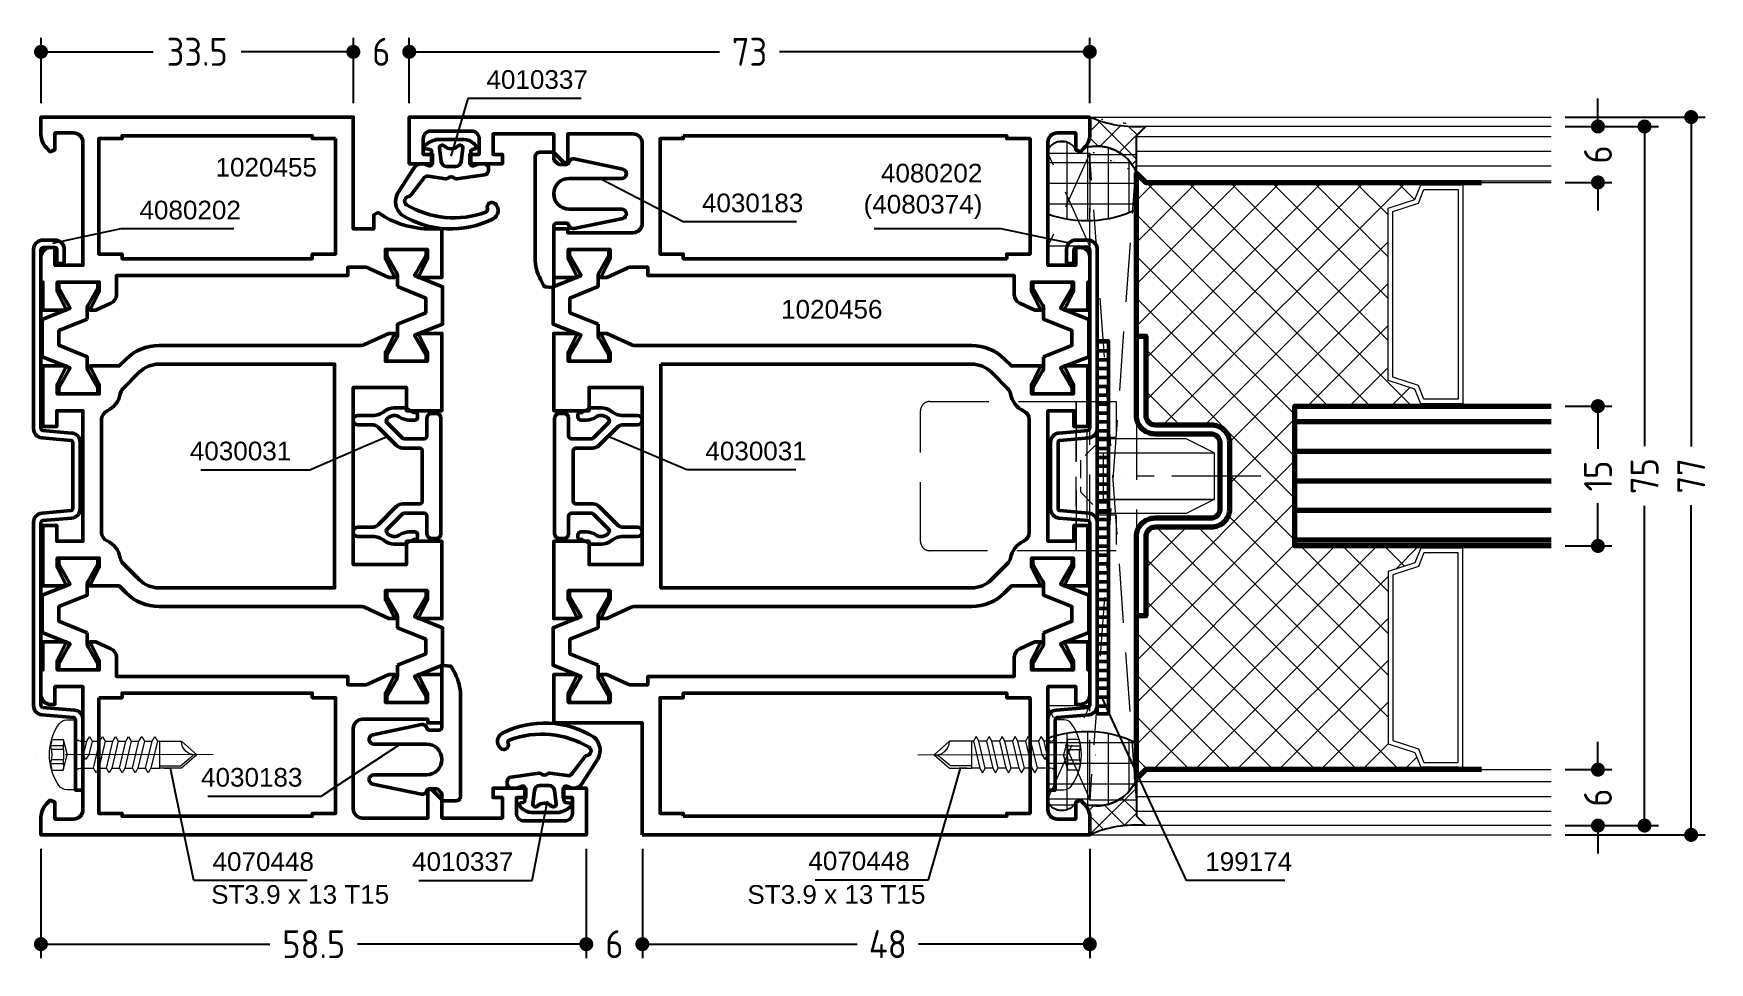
# Model space of a CAD drawing. Header units: millimetres. Extents: x 14 to 194, y 90 to 189.
import ezdxf

# ---------------------------------------------------------------- set-up
doc = ezdxf.new("R2010")
doc.units = ezdxf.units.MM
doc.linetypes.add('CENTER', pattern=[50.8, 31.75, -6.35, 6.35, -6.35])
doc.linetypes.add('HIDDEN', pattern=[9.525, 6.35, -3.175])
for name, color, linetype, lineweight in [('AM_5', 3, 'Continuous', 25), ('AM_C', 50, 'Continuous', 50), ('AM_S', 80, 'Continuous', 50), ('Cent3', 70, 'CENTER', 18), ('CHide4', 10, 'HIDDEN', 13), ('Cont2', 2, 'Continuous', 25), ('Cont3', 70, 'Continuous', 18), ('Cont4', 10, 'Continuous', 13)]:
    doc.layers.add(name, color=color, linetype=linetype, lineweight=lineweight)
doc.styles.add('HBS_DIMTEXTSTYLE', font='isocp.shx')
doc.styles.add('SWISSL', font='swissl.ttf')
doc.dimstyles.new('Konstruktionsschnitt 1-1$0', dxfattribs={"dimtxt": 3, "dimasz": 1.5, "dimexe": 1.5, "dimexo": 1.5, "dimgap": 1.5, "dimtad": 0, "dimdsep": 46, "dimtxsty": 'HBS_DIMTEXTSTYLE', "dimblk": 'PUNKT', "dimcen": 0, "dimclrd": 3, "dimclre": 3, "dimclrt": 2, "dimadec": 1, "dimazin": 2, "dimtfac": 0.7, "dimtofl": 0, "dimtmove": 0, "dimatfit": 3, "dimfxl": 0, "dimtolj": 1, "dimtzin": 0, "dimarcsym": 0})
pattern_1 = [(225, (232.32603, 587.95486), (0.1767767, -0.1767767), []), (315, (232.32603, 587.95486), (0.1767767, 0.1767767), [])]
pattern_2 = [(135, (-81.6493, -340.1244), (-1.3470384, -1.3470384), []), (225, (-81.6493, -340.1244), (1.3470384, -1.3470384), [])]
pattern_3 = [(180, (-81.6493, -340.1244), (-2e-16, -2.2225), []), (270, (-81.6493, -340.1244), (2.2225, -2e-16), [])]

# ---------------------------------------------------------------- blocks, each defined once
blk = doc.blocks.new('WS4070448')
at = {"layer": 'Cent3', "ltscale": 0.5}
blk.add_line((8.05, -14.4), (8.07, 4.66), dxfattribs=at)
at = {"layer": 'CHide4', "ltscale": 0.3}
for p, q in [((7.1, 1.69), (7.1, 3.08)), ((7.51, 1.69), (7.51, 2.97)), ((8.63, 1.69), (8.63, 2.97)), ((9.04, 1.69), (9.04, 3.08))]:
    blk.add_line(p, q, dxfattribs=at)
for points in [[(6.42, 2.92), (6.42, 1.69)], [(9.72, 2.92), (9.72, 1.69)], [(6.42, 1.69), (8.07, 1.25)], [(9.72, 1.69), (8.07, 1.25)]]:
    blk.add_lwpolyline(points, dxfattribs=at)
for centre, radius, start, end in [((6.48, 4.2), 1.28, 267.2848, 298.8872), ((8.07, 5.85), 2.94, 250.6988, 289.3012), ((9.66, 4.2), 1.28, 241.1128, 272.7152), ((6.76, 2.85), 1.21, 253.6643, 286.3357), ((8.07, 11.78), 10.13, 264.4948, 275.5052), ((9.38, 2.85), 1.21, 253.6643, 286.3357)]:
    blk.add_arc(centre, radius, start, end, dxfattribs=at)
at = {"layer": 'Cont4'}
for p, q in [((6.62, -8.64), (6.62, -11)), ((6.62, -8.64), (9.52, -8.64)), ((9.52, -11), (9.52, -8.64)), ((6.62, -11), (8.07, -12.64)), ((8.07, -12.64), (9.52, -11))]:
    blk.add_line(p, q, dxfattribs=at)
blk.add_lwpolyline([(11.39, 2.11, 0.314856), (4.74, 2.11, 0.244912), (4.32, 1.29), (4.32, 0.36), (11.82, 0.36), (11.82, 1.29, 0.244912), (11.39, 2.11, 0.138291)], format="xyb", dxfattribs=at)
for points in [[(6.12, -1.14), (6.62, -1.43), (8.07, -1.08), (8.57, -0.71), (8.07, -0.51), (6.62, -0.85)], [(6.12, -2.54), (6.62, -2.83), (9.52, -2.14), (10.02, -1.85), (9.52, -1.56), (6.62, -2.25)], [(6.12, -3.94), (6.62, -4.23), (9.52, -3.54), (10.02, -3.25), (9.52, -2.96), (6.62, -3.65)], [(6.12, -5.34), (6.62, -5.63), (9.52, -4.94), (10.02, -4.65), (9.52, -4.36), (6.62, -5.05)], [(6.12, -6.74), (6.62, -7.03), (9.52, -6.34), (10.02, -6.05), (9.52, -5.76), (6.62, -6.45)], [(6.12, -8.14), (6.62, -8.43), (9.52, -7.74), (10.02, -7.45), (9.52, -7.16), (6.62, -7.85)]]:
    blk.add_lwpolyline(points, close=True, dxfattribs=at)
for points in [[(6.62, -0.14), (6.62, -0.85)], [(6.62, -1.43), (6.62, -1.85)], [(6.62, -1.43), (6.62, -2.25)], [(6.62, -1.43), (6.62, -2.25)], [(9.52, -0.14), (9.52, -1.56)], [(6.62, -2.83), (6.62, -3.65)], [(9.52, -2.14), (9.52, -2.96)], [(9.52, -3.54), (9.52, -4.36)], [(6.62, -4.23), (6.62, -5.05)], [(9.52, -4.94), (9.52, -5.76)], [(6.62, -5.63), (6.62, -6.45)], [(6.62, -7.03), (6.62, -7.85)], [(9.52, -6.34), (9.52, -7.16)], [(6.62, -8.43), (6.62, -8.64)], [(9.27, -8.64), (9.27, -10.89), (8.1, -12.28)], [(9.52, -7.74), (9.52, -8.64)], [(6.62, -9.83), (6.62, -10.65)], [(9.52, -9.14), (9.52, -9.96)]]:
    blk.add_lwpolyline(points, dxfattribs=at)
for centre, radius, start, end in [((6.12, -0.14), 0.5, 0, 90), ((10.02, -0.14), 0.5, 90, 180), ((6.61, -12.47), 1.47, 353.4244, 89.6688)]:
    blk.add_arc(centre, radius, start, end, dxfattribs=at)
blk = doc.blocks.new('PUNKT')
at = {"color": 0, "linetype": 'Continuous'}
blk.add_line((-0.5, 0), (-1, 0), dxfattribs=at)
at = {"color": 0, "linetype": 'Continuous', "const_width": 0.5}
blk.add_lwpolyline([(-0.25, 0, 1), (0.25, 0, 1)], format="xyb", close=True, dxfattribs=at)
blk = doc.blocks.new('*D5')
at = {"layer": 'AM_5', "color": 3, "lineweight": -2, "transparency": 16777216}
for p, q in [((79.48, 101.86), (79.48, 90.14)), ((127.48, 101.86), (127.48, 90.14)), ((80.98, 91.64), (102.51, 91.64)), ((125.98, 91.64), (109.11, 91.64))]:
    blk.add_line(p, q, dxfattribs=at)
at = {"layer": 'AM_5', "color": 3, "lineweight": -2, "transparency": 16777216, "xscale": 1.5, "yscale": 1.5, "zscale": 1.5, "rotation": 180}
blk.add_blockref('PUNKT', (79.48, 91.64), dxfattribs=at)
at = {"layer": 'AM_5', "color": 3, "lineweight": -2, "transparency": 16777216, "xscale": 1.5, "yscale": 1.5, "zscale": 1.5}
blk.add_blockref('PUNKT', (127.48, 91.64), dxfattribs=at)
at = {"layer": 'AM_5', "color": 2, "transparency": 16777216, "insert": (105.81, 91.64), "char_height": 3, "attachment_point": 5, "style": 'HBS_DIMTEXTSTYLE'}
blk.add_mtext('\\A1;48', dxfattribs=at)
blk = doc.blocks.new('*D6')
at = {"layer": 'AM_5', "color": 3, "lineweight": -2, "transparency": 16777216}
for p, q in [((73.47, 101.87), (73.47, 90.14)), ((79.48, 101.86), (79.48, 90.14)), ((71.97, 91.64), (70.47, 91.64)), ((80.98, 91.64), (82.48, 91.64))]:
    blk.add_line(p, q, dxfattribs=at)
at = {"layer": 'AM_5', "color": 3, "lineweight": -2, "transparency": 16777216, "xscale": 1.5, "yscale": 1.5, "zscale": 1.5}
blk.add_blockref('PUNKT', (73.47, 91.64), dxfattribs=at)
at = {"layer": 'AM_5', "color": 3, "lineweight": -2, "transparency": 16777216, "xscale": 1.5, "yscale": 1.5, "zscale": 1.5, "rotation": 180}
blk.add_blockref('PUNKT', (79.48, 91.64), dxfattribs=at)
at = {"layer": 'AM_5', "color": 2, "transparency": 16777216, "insert": (76.48, 91.64), "char_height": 3, "attachment_point": 5, "style": 'HBS_DIMTEXTSTYLE'}
blk.add_mtext('\\A1;6', dxfattribs=at)
blk = doc.blocks.new('*D7')
at = {"layer": 'AM_5', "color": 3, "lineweight": -2, "transparency": 16777216}
for p, q in [((14.97, 101.87), (14.97, 90.14)), ((73.47, 101.87), (73.47, 90.14)), ((16.47, 91.64), (39.51, 91.64)), ((71.97, 91.64), (48.94, 91.64))]:
    blk.add_line(p, q, dxfattribs=at)
at = {"layer": 'AM_5', "color": 3, "lineweight": -2, "transparency": 16777216, "xscale": 1.5, "yscale": 1.5, "zscale": 1.5, "rotation": 180}
blk.add_blockref('PUNKT', (14.97, 91.64), dxfattribs=at)
at = {"layer": 'AM_5', "color": 3, "lineweight": -2, "transparency": 16777216, "xscale": 1.5, "yscale": 1.5, "zscale": 1.5}
blk.add_blockref('PUNKT', (73.47, 91.64), dxfattribs=at)
at = {"layer": 'AM_5', "color": 2, "transparency": 16777216, "insert": (44.23, 91.64), "char_height": 3, "attachment_point": 5, "style": 'HBS_DIMTEXTSTYLE'}
blk.add_mtext('\\A1;58.5', dxfattribs=at)
blk = doc.blocks.new('*S28')
at = {"layer": 'AM_5', "color": 3, "linetype": 'Continuous'}
blk.add_line((18.67, 167.34), (16.22, 166.82), dxfattribs=at)
at = {"layer": 'AM_5', "color": 3}
for p, q in [((23.54, 168.37), (18.67, 167.34)), ((35.67, 168.37), (23.54, 168.37))]:
    blk.add_line(p, q, dxfattribs=at)
at = {"layer": 'AM_5', "color": 2, "insert": (25.54, 169.37), "char_height": 2, "attachment_point": 7, "style": 'SWISSL'}
blk.add_mtext('4080202', dxfattribs=at)
blk = doc.blocks.new('*S29')
at = {"layer": 'AM_5', "color": 3}
for p, q in [((67.65, 98.47), (69.31, 107.01)), ((69.31, 107.01), (69.31, 107.01)), ((55.5, 98.47), (67.65, 98.47))]:
    blk.add_line(p, q, dxfattribs=at)
at = {"layer": 'AM_5', "color": 2, "insert": (65.65, 99.47), "char_height": 2, "attachment_point": 9, "style": 'SWISSL'}
blk.add_mtext('4010337', dxfattribs=at)
blk = doc.blocks.new('*S30')
at = {"layer": 'AM_5', "color": 3, "linetype": 'Continuous'}
blk.add_line((77.09, 172.64), (74.87, 173.79), dxfattribs=at)
at = {"layer": 'AM_5', "color": 3}
for p, q in [((83.87, 169.13), (77.09, 172.64)), ((96, 169.13), (83.87, 169.13))]:
    blk.add_line(p, q, dxfattribs=at)
at = {"layer": 'AM_5', "color": 2, "insert": (85.87, 170.13), "char_height": 2, "attachment_point": 7, "style": 'SWISSL'}
blk.add_mtext('4030183', dxfattribs=at)
blk = doc.blocks.new('*S31')
at = {"layer": 'AM_5', "color": 3, "linetype": 'Continuous'}
blk.add_line((78.12, 145.13), (75.83, 146.11), dxfattribs=at)
at = {"layer": 'AM_5', "color": 3}
for p, q in [((84.24, 142.52), (78.12, 145.13)), ((95.94, 142.52), (84.24, 142.52))]:
    blk.add_line(p, q, dxfattribs=at)
at = {"layer": 'AM_5', "color": 2, "insert": (86.24, 143.52), "char_height": 2, "attachment_point": 7, "style": 'SWISSL'}
blk.add_mtext('4030031', dxfattribs=at)
blk = doc.blocks.new('*S32')
at = {"layer": 'AM_5', "color": 3}
for p, q in [((60.76, 182.37), (59.65, 178.57)), ((72.91, 182.37), (60.76, 182.37))]:
    blk.add_line(p, q, dxfattribs=at)
at = {"layer": 'AM_5', "color": 3, "linetype": 'Continuous'}
blk.add_line((59.65, 178.57), (58.95, 176.17), dxfattribs=at)
at = {"layer": 'AM_5', "color": 2, "insert": (62.76, 183.37), "char_height": 2, "attachment_point": 7, "style": 'SWISSL'}
blk.add_mtext('4010337', dxfattribs=at)
blk = doc.blocks.new('*S33')
at = {"layer": 'AM_5', "color": 3, "linetype": 'Continuous'}
blk.add_line((112.91, 108.11), (113.59, 110.51), dxfattribs=at)
at = {"layer": 'AM_5', "color": 3}
for p, q in [((110.16, 98.54), (112.91, 108.11)), ((98.02, 98.54), (110.16, 98.54))]:
    blk.add_line(p, q, dxfattribs=at)
at = {"layer": 'AM_5', "color": 2, "insert": (108.16, 99.54), "char_height": 2, "attachment_point": 9, "style": 'SWISSL'}
blk.add_mtext('4070448', dxfattribs=at)
blk = doc.blocks.new('ZAHL links')
at = {"layer": 'AM_5', "color": 2, "style": 'SWISSL'}
blk.add_attdef('XXX', (1.85, -2.5), '', height=1.5, dxfattribs=at)
blk = doc.blocks.new('*S34')
at = {"layer": 'AM_5', "color": 3}
for p, q in [((45.02, 107.51), (53.5, 113.11)), ((53.5, 113.11), (53.5, 113.11)), ((32.89, 107.51), (45.02, 107.51))]:
    blk.add_line(p, q, dxfattribs=at)
at = {"layer": 'AM_5', "color": 2, "insert": (43.02, 108.51), "char_height": 2, "attachment_point": 9, "style": 'SWISSL'}
blk.add_mtext('4030183', dxfattribs=at)
blk = doc.blocks.new('*S35')
at = {"layer": 'AM_5', "color": 3, "linetype": 'Continuous'}
blk.add_line((49.83, 145.12), (52.12, 146.11), dxfattribs=at)
at = {"layer": 'AM_5', "color": 3}
for p, q in [((43.82, 142.52), (49.83, 145.12)), ((32.12, 142.52), (43.82, 142.52))]:
    blk.add_line(p, q, dxfattribs=at)
at = {"layer": 'AM_5', "color": 2, "insert": (41.82, 143.52), "char_height": 2, "attachment_point": 9, "style": 'SWISSL'}
blk.add_mtext('4030031', dxfattribs=at)
blk = doc.blocks.new('ESG 6_V')
at = {"layer": 'Cont3'}
h = blk.add_hatch(dxfattribs=at)
h.set_pattern_fill('LINE', color=256, scale=0.5, angle=90, style=0)
h.set_pattern_definition([(90, (-305.9269, -507.866), (-1.5875, 4e-16), [])])
h.paths.add_polyline_path([(3, 44.5), (3, 1), (2, 0), (-2, 0), (-3, 1), (-3, 44.5)])
blk.add_lwpolyline([(3, 44.5), (3, 1), (2, 0), (-2, 0), (-3, 1), (-3, 44.5)], dxfattribs=at)
blk = doc.blocks.new('AL_ABH_24')
at = {"layer": 'Cont4'}
h = blk.add_hatch(dxfattribs=at)
h.set_pattern_fill('ANSI37', color=256, scale=2, angle=-180, style=0)
h.set_pattern_definition(pattern_1)
h.paths.add_polyline_path([(-12, -4.5), (-11.75, -4.5), (-11.75, -0.5), (-12, -0.5)])
h = blk.add_hatch(dxfattribs=at)
h.set_pattern_fill('ANSI37', color=256, scale=2, angle=-180, style=0)
h.set_pattern_definition(pattern_1)
h.paths.add_polyline_path([(12, -0.5), (11.75, -0.5), (11.75, -4.5), (12, -4.5)])
at = {"layer": 'Cont3'}
for points in [[(11.75, -4.5), (11.75, 0), (-11.75, 0), (-11.75, -4.5), (-10.18, -5.13), (-9.25, -8), (9.25, -8), (10.18, -5.13)], [(11.25, -4.16), (11.25, -0.5), (-11.25, -0.5), (-11.25, -4.16), (-9.78, -4.75), (-8.89, -7.5), (8.89, -7.5), (9.78, -4.75)]]:
    blk.add_lwpolyline(points, close=True, dxfattribs=at)
at = {"layer": 'Cont4'}
for points in [[(-11.75, -0.5), (-11.75, -4.5), (-12, -4.5), (-12, -0.5)], [(11.75, -0.5), (11.75, -4.5), (12, -4.5), (12, -0.5)]]:
    blk.add_lwpolyline(points, close=True, dxfattribs=at)
blk = doc.blocks.new('PL30_Glas_76_SYM_NGFK')
at = {"layer": 'Cont3', "lineweight": 70}
h = blk.add_hatch(dxfattribs=at)
h.set_pattern_fill('LINE', color=256, angle=90, style=0)
h.set_pattern_definition([(90, (-271.427, -507.866), (-3.175, 2e-16), [])])
h.paths.add_polyline_path([(-7.5, 44.5), (-7.5, 17), (7.5, 17), (7.5, 44.5)])
at = {"layer": 'Cont4'}
h = blk.add_hatch(dxfattribs=at)
h.set_pattern_fill('ANSI37', color=256, scale=0.5, style=0)
h.set_pattern_definition([(45, (-338.955, -274.622), (2.245064, -2.245064), []), (315, (-338.955, -274.622), (-2.245064, -2.245064), [])])
h.paths.add_polyline_path([(-31.5, 30.5), (-31.25, 30.5), (-29.68, 29.87), (-28.75, 27), (-10.25, 27), (-9.32, 29.87), (-7.75, 30.5), (-7.5, 30.5), (-7.5, 17), (7.5, 17), (7.5, 30.5), (7.75, 30.5), (9.32, 29.87), (10.25, 27), (28.75, 27), (29.68, 29.87), (31.25, 30.5), (31.5, 30.5), (31.5, 1), (32.5, 0), (15, 0), (15, 1), (6.5, 1, -0.414214), (5.5, 2), (5.5, 8, 0.414214), (3.5, 10), (-3.5, 10, 0.414214), (-5.5, 8), (-5.5, 2, -0.414214), (-6.5, 1), (-15, 1), (-15, 0), (-32.5, 0), (-31.5, 1)])
at = {"layer": 'Cont3', "lineweight": 70}
for points in [[(-7.5, 44.5), (-7.5, 17), (7.5, 17), (7.5, 44.5)], [(-31.5, 37), (-31.5, 1), (-32.5, 0), (-15, 0)], [(15, 0), (32.5, 0), (31.5, 1), (31.5, 37)]]:
    blk.add_lwpolyline(points, dxfattribs=at)
blk.add_lwpolyline([(15, 0), (15, 1), (6.5, 1, -0.414214), (5.5, 2), (5.5, 8, 0.414214), (3.5, 10), (-3.5, 10, 0.414214), (-5.5, 8), (-5.5, 2, -0.414214), (-6.5, 1), (-15, 1), (-15, 0), (-6.5, 0, 0.414214), (-4.5, 2), (-4.5, 8, -0.414214), (-3.5, 9), (3.5, 9, -0.414214), (4.5, 8), (4.5, 2, 0.414214), (6.5, 0)], format="xyb", close=True, dxfattribs=at)
at = {"xscale": -1}
blk.add_blockref('ESG 6_V', (-34.5, 0), dxfattribs=at)
blk.add_blockref('ESG 6_V', (34.5, 0))
at = {"layer": 'Cont3', "lineweight": 70, "xscale": -1}
blk.add_blockref('AL_ABH_24', (-19.5, 35), dxfattribs=at)
at = {"layer": 'Cont3', "lineweight": 70}
blk.add_blockref('AL_ABH_24', (19.5, 35), dxfattribs=at)
blk = doc.blocks.new('PL_VERSCH_F_W1_VERD')
at = {"layer": 'Cent3', "ltscale": 0.3}
blk.add_line((-5, -1.15), (5, -1.15), dxfattribs=at)
blk.add_lwpolyline([(0, 17.5), (0, 2.99), (0, 2.99)], dxfattribs=at)
at = {"layer": 'CHide4', "ltscale": 0.5}
for points in [[(-8, 2), (-4.15, 2), (-4.15, 0), (-8, 0)], [(4.15, 2), (8, 2), (8, 0), (4.15, 0)], [(-8, 0), (8, 0), (8, -2.3), (-8, -2.3)]]:
    blk.add_lwpolyline(points, close=True, dxfattribs=at)
at = {"layer": 'CHide4', "ltscale": 0.3}
blk.add_lwpolyline([(3.55, 0), (-3.55, 0), (-1.7, -1.85), (1.7, -1.85)], close=True, dxfattribs=at)
at = {"layer": 'CHide4'}
blk.add_lwpolyline([(-8, -2.3), (8, -2.3), (8, -18, -0.414214), (7, -19), (-7, -19, -0.414214), (-8, -18)], format="xyb", close=True, dxfattribs=at)
at = {"layer": 'Cont3'}
for points in [[(-4, 0), (-2.5, 0), (-2.5, 12.5), (-4, 9.5)], [(-2.5, 12.5), (2.5, 12.5), (2.5, 0.63), (-2.5, 0.63)], [(4, 0), (2.5, 0), (2.5, 12.5), (4, 9.5)]]:
    blk.add_lwpolyline(points, close=True, dxfattribs=at)
blk = doc.blocks.new('*S36')
at = {"layer": 'AM_5', "color": 3, "linetype": 'Continuous'}
blk.add_line((29.37, 108.06), (28.86, 110.51), dxfattribs=at)
at = {"layer": 'AM_5', "color": 3}
for p, q in [((31.38, 98.47), (29.37, 108.06)), ((43.53, 98.47), (31.38, 98.47))]:
    blk.add_line(p, q, dxfattribs=at)
at = {"layer": 'AM_5', "color": 2, "insert": (33.38, 99.47), "char_height": 2, "attachment_point": 7, "style": 'SWISSL'}
blk.add_mtext('4070448', dxfattribs=at)
blk = doc.blocks.new('*D13')
at = {"layer": 'AM_5', "color": 3, "lineweight": -2, "transparency": 16777216}
for p, q in [((178.48, 180.37), (193.48, 180.37)), ((191.98, 178.87), (191.98, 145.02)), ((191.98, 104.86), (191.98, 138.72)), ((178.48, 103.36), (193.48, 103.36))]:
    blk.add_line(p, q, dxfattribs=at)
at = {"layer": 'AM_5', "color": 3, "lineweight": -2, "transparency": 16777216, "xscale": 1.5, "yscale": 1.5, "zscale": 1.5}
for p, rotation in [((191.98, 180.37), 90), ((191.98, 103.36), 270)]:
    blk.add_blockref('PUNKT', p, dxfattribs=dict(at, rotation=rotation))
at = {"layer": 'AM_5', "color": 2, "transparency": 16777216, "insert": (191.98, 141.87), "char_height": 3, "attachment_point": 5, "rotation": 90, "style": 'HBS_DIMTEXTSTYLE'}
blk.add_mtext('\\A1;77', dxfattribs=at)
blk = doc.blocks.new('*D14')
at = {"layer": 'AM_5', "color": 3, "lineweight": -2, "transparency": 16777216}
for p, q in [((14.98, 181.87), (14.98, 188.87)), ((48.48, 181.87), (48.48, 188.87)), ((16.48, 187.37), (27.01, 187.37)), ((46.98, 187.37), (36.44, 187.37))]:
    blk.add_line(p, q, dxfattribs=at)
at = {"layer": 'AM_5', "color": 3, "lineweight": -2, "transparency": 16777216, "xscale": 1.5, "yscale": 1.5, "zscale": 1.5, "rotation": 180}
blk.add_blockref('PUNKT', (14.98, 187.37), dxfattribs=at)
at = {"layer": 'AM_5', "color": 3, "lineweight": -2, "transparency": 16777216, "xscale": 1.5, "yscale": 1.5, "zscale": 1.5}
blk.add_blockref('PUNKT', (48.48, 187.37), dxfattribs=at)
at = {"layer": 'AM_5', "color": 2, "transparency": 16777216, "insert": (31.73, 187.37), "char_height": 3, "attachment_point": 5, "style": 'HBS_DIMTEXTSTYLE'}
blk.add_mtext('\\A1;33.5', dxfattribs=at)
blk = doc.blocks.new('*D15')
at = {"layer": 'AM_5', "color": 3, "lineweight": -2, "transparency": 16777216}
for p, q in [((48.48, 181.87), (48.48, 188.87)), ((54.48, 181.87), (54.48, 188.87)), ((46.98, 187.37), (45.48, 187.37)), ((55.98, 187.37), (57.48, 187.37))]:
    blk.add_line(p, q, dxfattribs=at)
at = {"layer": 'AM_5', "color": 3, "lineweight": -2, "transparency": 16777216, "xscale": 1.5, "yscale": 1.5, "zscale": 1.5}
blk.add_blockref('PUNKT', (48.48, 187.37), dxfattribs=at)
at = {"layer": 'AM_5', "color": 3, "lineweight": -2, "transparency": 16777216, "xscale": 1.5, "yscale": 1.5, "zscale": 1.5, "rotation": 180}
blk.add_blockref('PUNKT', (54.48, 187.37), dxfattribs=at)
at = {"layer": 'AM_5', "color": 2, "transparency": 16777216, "insert": (51.48, 187.37), "char_height": 3, "attachment_point": 5, "style": 'HBS_DIMTEXTSTYLE'}
blk.add_mtext('\\A1;6', dxfattribs=at)
blk = doc.blocks.new('*D16')
at = {"layer": 'AM_5', "color": 3, "lineweight": -2, "transparency": 16777216}
for p, q in [((54.48, 181.87), (54.48, 188.87)), ((127.48, 181.87), (127.48, 188.87)), ((55.98, 187.37), (87.76, 187.37)), ((125.98, 187.37), (94.19, 187.37))]:
    blk.add_line(p, q, dxfattribs=at)
at = {"layer": 'AM_5', "color": 3, "lineweight": -2, "transparency": 16777216, "xscale": 1.5, "yscale": 1.5, "zscale": 1.5, "rotation": 180}
blk.add_blockref('PUNKT', (54.48, 187.37), dxfattribs=at)
at = {"layer": 'AM_5', "color": 3, "lineweight": -2, "transparency": 16777216, "xscale": 1.5, "yscale": 1.5, "zscale": 1.5}
blk.add_blockref('PUNKT', (127.48, 187.37), dxfattribs=at)
at = {"layer": 'AM_5', "color": 2, "transparency": 16777216, "insert": (90.98, 187.37), "char_height": 3, "attachment_point": 5, "style": 'HBS_DIMTEXTSTYLE'}
blk.add_mtext('\\A1;73', dxfattribs=at)
blk = doc.blocks.new('*S37')
at = {"layer": 'AM_5', "color": 3}
for p, q in [((104.36, 168.42), (117.95, 168.42)), ((117.95, 168.42), (122.82, 167.39))]:
    blk.add_line(p, q, dxfattribs=at)
at = {"layer": 'AM_5', "color": 3, "linetype": 'Continuous'}
blk.add_line((122.82, 167.39), (125.27, 166.87), dxfattribs=at)
at = {"layer": 'AM_5', "color": 2, "insert": (115.95, 169.42), "char_height": 2, "attachment_point": 9, "style": 'SWISSL'}
blk.add_mtext('4080202\\P(4080374)', dxfattribs=at)
blk = doc.blocks.new('*S38')
at = {"layer": 'AM_5', "color": 3, "linetype": 'Continuous'}
blk.add_line((129.92, 115.64), (128.86, 117.91), dxfattribs=at)
at = {"layer": 'AM_5', "color": 3}
for p, q in [((137.86, 98.47), (129.92, 115.64)), ((148.39, 98.47), (137.86, 98.47))]:
    blk.add_line(p, q, dxfattribs=at)
at = {"layer": 'AM_5', "color": 2, "insert": (139.86, 99.47), "char_height": 2, "attachment_point": 7, "style": 'SWISSL'}
blk.add_mtext('199174', dxfattribs=at)
blk = doc.blocks.new('*D17')
at = {"layer": 'AM_5', "color": 3, "lineweight": -2, "transparency": 16777216}
for p, q in [((181.98, 111.86), (181.98, 113.36)), ((178.48, 110.36), (183.48, 110.36)), ((178.48, 104.36), (183.48, 104.36)), ((181.98, 102.86), (181.98, 101.36))]:
    blk.add_line(p, q, dxfattribs=at)
at = {"layer": 'AM_5', "color": 3, "lineweight": -2, "transparency": 16777216, "xscale": 1.5, "yscale": 1.5, "zscale": 1.5}
for p, rotation in [((181.98, 110.36), 270), ((181.98, 104.36), 90)]:
    blk.add_blockref('PUNKT', p, dxfattribs=dict(at, rotation=rotation))
at = {"layer": 'AM_5', "color": 2, "transparency": 16777216, "insert": (181.98, 107.36), "char_height": 3, "attachment_point": 5, "rotation": 90, "style": 'HBS_DIMTEXTSTYLE'}
blk.add_mtext('\\A1;6', dxfattribs=at)
blk = doc.blocks.new('*D18')
at = {"layer": 'AM_5', "color": 3, "lineweight": -2, "transparency": 16777216}
for p, q in [((178.48, 149.36), (183.48, 149.36)), ((181.98, 147.86), (181.98, 144.78)), ((181.98, 135.86), (181.98, 138.95)), ((178.48, 134.36), (183.48, 134.36))]:
    blk.add_line(p, q, dxfattribs=at)
at = {"layer": 'AM_5', "color": 3, "lineweight": -2, "transparency": 16777216, "xscale": 1.5, "yscale": 1.5, "zscale": 1.5}
for p, rotation in [((181.98, 149.36), 90), ((181.98, 134.36), 270)]:
    blk.add_blockref('PUNKT', p, dxfattribs=dict(at, rotation=rotation))
at = {"layer": 'AM_5', "color": 2, "transparency": 16777216, "insert": (181.98, 141.86), "char_height": 3, "attachment_point": 5, "rotation": 90, "style": 'HBS_DIMTEXTSTYLE'}
blk.add_mtext('\\A1;15', dxfattribs=at)
blk = doc.blocks.new('*D19')
at = {"layer": 'AM_5', "color": 3, "lineweight": -2, "transparency": 16777216}
for p, q in [((181.98, 180.86), (181.98, 182.36)), ((178.48, 179.36), (183.48, 179.36)), ((178.48, 173.36), (183.48, 173.36)), ((181.98, 171.86), (181.98, 170.36))]:
    blk.add_line(p, q, dxfattribs=at)
at = {"layer": 'AM_5', "color": 3, "lineweight": -2, "transparency": 16777216, "xscale": 1.5, "yscale": 1.5, "zscale": 1.5}
for p, rotation in [((181.98, 179.36), 270), ((181.98, 173.36), 90)]:
    blk.add_blockref('PUNKT', p, dxfattribs=dict(at, rotation=rotation))
at = {"layer": 'AM_5', "color": 2, "transparency": 16777216, "insert": (181.98, 176.36), "char_height": 3, "attachment_point": 5, "rotation": 90, "style": 'HBS_DIMTEXTSTYLE'}
blk.add_mtext('\\A1;6', dxfattribs=at)
blk = doc.blocks.new('*D20')
at = {"layer": 'AM_5', "color": 3, "lineweight": -2, "transparency": 16777216}
for p, q in [((178.48, 179.36), (188.48, 179.36)), ((186.98, 177.86), (186.98, 145.08)), ((186.98, 105.86), (186.98, 138.65)), ((178.48, 104.36), (188.48, 104.36))]:
    blk.add_line(p, q, dxfattribs=at)
at = {"layer": 'AM_5', "color": 3, "lineweight": -2, "transparency": 16777216, "xscale": 1.5, "yscale": 1.5, "zscale": 1.5}
for p, rotation in [((186.98, 179.36), 90), ((186.98, 104.36), 270)]:
    blk.add_blockref('PUNKT', p, dxfattribs=dict(at, rotation=rotation))
at = {"layer": 'AM_5', "color": 2, "transparency": 16777216, "insert": (186.98, 141.86), "char_height": 3, "attachment_point": 5, "rotation": 90, "style": 'HBS_DIMTEXTSTYLE'}
blk.add_mtext('\\A1;75', dxfattribs=at)
blk = doc.blocks.new('WI1020455')
for points in [[(17.2, 37.3), (16.19, 35.14, 0.109518), (16.1, 34.72), (16.1, 32.9), (17, 32.9), (17, 8.1), (19.06, 8.1, -0.294108), (19.97, 7.51), (20.7, 5.9), (20.7, 5.25), (18.7, 6.25), (17.7, 6.25), (17.7, 1.75), (18.7, 1.75), (20.7, 2.75), (20.7, 0.2), (17.7, 0.2), (17.7, 0), (15, 0, -0.414214), (14, 1), (14, 1.5), (15.9, 1.5), (15.9, 4.5), (2.7, 4.5, 0.414214), (1.7, 3.5), (1.7, 1.5), (3.5, 1.5), (3.71, 0.99), (3.31, 0.59, -0.198912), (1.9, 0), (0, 0), (0, 58.5), (5, 58.5), (5, 56), (4, 56), (4, 57), (2.3, 57, 0.414214), (1.5, 56.2), (1.5, 51.8, 0.414214), (2.3, 51), (4, 51), (4, 52), (5, 52), (5, 48.5), (4, 48.5), (4, 49.5), (1.8, 49.5), (1.8, 43), (3.78, 43), (4.94, 41.84), (4.8, 41.5), (1.8, 41.5), (1.8, 34.5, 0.414214), (2.8, 33.5), (11.4, 33.5, 0.414214), (12.4, 34.5), (12.4, 41.5), (12, 41.5), (12, 43), (17.2, 43), (17.2, 40.45), (15.2, 41.45), (14.2, 41.45), (14.2, 36.95), (15.2, 36.95), (17.2, 37.95), (17.2, 37.3)], [(18.19, 38.25), (17.07, 38.25, 0.131652), (16.67, 38.14), (14.86, 37.1), (14.2, 37.1), (14.2, 41.3), (14.86, 41.3), (16.2, 40.53), (16.69, 40.24), (16.99, 40.07), (18.2, 43.07), (22.2, 43.07), (23.41, 40.07), (25.54, 41.3), (26.2, 41.3), (26.2, 37.1), (25.54, 37.1), (23.73, 38.14, 0.131652), (23.33, 38.25), (22.21, 38.25), (20.99, 41.27), (19.41, 41.27)], [(53.8, 37.3), (53.8, 37.95), (51.8, 36.95), (50.8, 36.95), (50.8, 41.45), (51.8, 41.45), (53.8, 40.45), (53.8, 43), (45.5, 43), (45.5, 39.2), (48, 39.2), (48, 33.5), (29, 33.5), (29, 39.2), (31.5, 39.2), (31.5, 43), (23.2, 43), (23.2, 40.45), (25.2, 41.45), (26.2, 41.45), (26.2, 36.95), (25.2, 36.95), (23.2, 37.95), (23.2, 37.3), (24.41, 34.71, -0.109518), (24.5, 34.29), (24.5, 34.29), (24.5, 12.67, 0.198912), (25.96, 9.14), (26.7, 8.4), (26.7, 5.25), (28.7, 6.25), (29.7, 6.25), (29.7, 1.75), (28.7, 1.75), (26.7, 2.75), (26.7, 0.2), (33.2, 0.2), (33.2, 1.7), (31.5, 1.7), (31.5, 4.5), (45.5, 4.5), (45.5, 1.7), (43.8, 1.7), (43.8, 0.2), (50.3, 0.2), (50.3, 2.75), (48.3, 1.75), (47.3, 1.75), (47.3, 6.25), (48.3, 6.25), (50.3, 5.25), (50.3, 8.4), (51.04, 9.14, 0.198912), (52.5, 12.67), (52.5, 34.29, -0.109518), (52.59, 34.71), (53.8, 37.3)], [(58.81, 38.25), (59.93, 38.25, -0.131652), (60.33, 38.14), (62.14, 37.1), (62.8, 37.1), (62.8, 41.3), (62.14, 41.3), (60.8, 40.53), (60.31, 40.24), (60.01, 40.07), (58.8, 43.07), (54.8, 43.07), (53.59, 40.07), (51.46, 41.3), (50.8, 41.3), (50.8, 37.1), (51.46, 37.1), (53.27, 38.14, -0.131652), (53.67, 38.25), (54.79, 38.25), (56.01, 41.27), (57.59, 41.27)], [(59.8, 37.3), (60.81, 35.14, -0.109518), (60.9, 34.72), (60.9, 32.9), (60, 32.9), (60, 8.1), (57.94, 8.1, 0.294108), (57.03, 7.51), (56.3, 5.9), (56.3, 5.25), (58.3, 6.25), (59.3, 6.25), (59.3, 1.75), (58.3, 1.75), (56.3, 2.75), (56.3, 0.2), (59.3, 0.2), (59.3, 0), (62, 0, 0.414214), (63, 1), (63, 1.5), (61.1, 1.5), (61.1, 4.5), (74.3, 4.5, -0.414214), (75.3, 3.5), (75.3, 1.5), (73.5, 1.5), (73.29, 0.99), (73.69, 0.59, 0.198912), (75.1, 0), (77, 0), (77, 33.5), (65, 33.5), (65, 35.7), (66.5, 35.7), (66.75, 36.17, -0.151177), (65, 41.82), (65, 43), (59.8, 43), (59.8, 40.45), (61.8, 41.45), (62.8, 41.45), (62.8, 36.95), (61.8, 36.95), (59.8, 37.95), (59.8, 37.3)], [(50.5, 12.67), (50.5, 31.5), (26.5, 31.5), (26.5, 12.67, 0.198912), (27.38, 10.55), (29.14, 8.79, 0.154989), (29.67, 8.51, -0.248244), (31.53, 7.09, 0.293963), (32.44, 6.5), (44.57, 6.5, 0.293963), (45.48, 7.09, -0.248244), (47.33, 8.51, 0.154989), (47.86, 8.79), (49.62, 10.55, 0.198912), (50.5, 12.67)], [(21.69, 4.95), (20.57, 4.95, -0.131652), (20.17, 5.06), (18.36, 6.1), (17.7, 6.1), (17.7, 1.9), (18.36, 1.9), (19.7, 2.67), (20.19, 2.96), (20.49, 3.13), (21.7, 0.13), (25.7, 0.13), (26.91, 3.13), (29.04, 1.9), (29.7, 1.9), (29.7, 6.1), (29.04, 6.1), (27.23, 5.06, -0.131652), (26.83, 4.95), (25.71, 4.95), (24.49, 1.93), (22.91, 1.93)], [(55.31, 4.95), (56.43, 4.95, 0.131652), (56.83, 5.06), (58.64, 6.1), (59.3, 6.1), (59.3, 1.9), (58.64, 1.9), (57.3, 2.67), (56.81, 2.96), (56.51, 3.13), (55.3, 0.13), (51.3, 0.13), (50.09, 3.13), (47.96, 1.9), (47.3, 1.9), (47.3, 6.1), (47.96, 6.1), (49.77, 5.06, 0.131652), (50.17, 4.95), (51.29, 4.95), (52.52, 1.93), (54.09, 1.93)]]:
    blk.add_lwpolyline(points, format="xyb", close=True)
for points in [[(14.7, 6.2), (2.3, 6.2), (2.3, 8.7), (2, 8.7), (2, 29.1), (2.3, 29.1), (2.3, 31.6), (14.7, 31.6), (14.7, 29.1), (15.2, 29.1), (15.2, 8.7), (14.7, 8.7), (14.7, 6.2)], [(74.7, 31.6), (62.3, 31.6), (62.3, 29.1), (61.8, 29.1), (61.8, 8.7), (62.3, 8.7), (62.3, 6.2), (74.7, 6.2), (74.7, 8.7), (75, 8.7), (75, 29.1), (74.7, 29.1), (74.7, 31.6)]]:
    blk.add_lwpolyline(points, close=True)
blk = doc.blocks.new('WI1020456')
for points in [[(-77, 25), (-65, 25), (-65, 15.5), (-59.8, 15.5), (-59.8, 18.05), (-61.8, 17.05), (-62.8, 17.05), (-62.8, 21.55), (-61.8, 21.55), (-59.8, 20.55), (-59.8, 21.2), (-60.81, 23.36, -0.109518), (-60.9, 23.78), (-60.9, 25.6), (-60, 25.6), (-60, 64.9), (-57.94, 64.9, 0.294108), (-57.03, 65.49), (-56.3, 67.1), (-56.3, 67.75), (-58.3, 66.75), (-59.3, 66.75), (-59.3, 71.25), (-58.3, 71.25), (-56.3, 70.25), (-56.3, 72.8), (-59.3, 72.8), (-59.3, 73), (-62, 73, 0.414214), (-63, 72), (-63, 71.5), (-61.1, 71.5), (-61.1, 68.5), (-74.3, 68.5, -0.414214), (-75.3, 69.5), (-75.3, 71.5), (-73.5, 71.5), (-73.29, 72.01), (-73.69, 72.41, 0.198912), (-75.11, 73), (-77, 73)], [(-55.31, 68.05), (-56.43, 68.05, 0.131652), (-56.83, 67.94), (-58.64, 66.9), (-59.3, 66.9), (-59.3, 71.1), (-58.64, 71.1), (-57.3, 70.33), (-56.81, 70.04), (-56.51, 69.87), (-55.3, 72.88), (-51.3, 72.88), (-50.09, 69.87), (-47.96, 71.1), (-47.3, 71.1), (-47.3, 66.9), (-47.96, 66.9), (-49.77, 67.94, 0.131652), (-50.17, 68.05), (-51.29, 68.05), (-52.52, 71.08), (-54.09, 71.08)], [(-24.5, 60.33, 0.198912), (-25.96, 63.86), (-26.7, 64.6), (-26.7, 67.75), (-28.7, 66.75), (-29.7, 66.75), (-29.7, 71.25), (-28.7, 71.25), (-26.7, 70.25), (-26.7, 72.8), (-33.2, 72.8), (-33.2, 71.3), (-31.5, 71.3), (-31.5, 68.5), (-45.5, 68.5), (-45.5, 71.3), (-43.8, 71.3), (-43.8, 72.8), (-50.3, 72.8), (-50.3, 70.25), (-48.3, 71.25), (-47.3, 71.25), (-47.3, 66.75), (-48.3, 66.75), (-50.3, 67.75), (-50.3, 64.6), (-51.04, 63.86, 0.198912), (-52.5, 60.33), (-52.5, 24.21, -0.109518), (-52.59, 23.79), (-53.8, 21.2), (-53.8, 20.55), (-51.8, 21.55), (-50.8, 21.55), (-50.8, 17.05), (-51.8, 17.05), (-53.8, 18.05), (-53.8, 15.5), (-45.5, 15.5), (-45.5, 19.3), (-48, 19.3), (-48, 25), (-29, 25), (-29, 19.3), (-31.5, 19.3), (-31.5, 15.5), (-23.2, 15.5), (-23.2, 18.05), (-25.2, 17.05), (-26.2, 17.05), (-26.2, 21.55), (-25.2, 21.55), (-23.2, 20.55), (-23.2, 21.2), (-24.41, 23.79, -0.109518), (-24.5, 24.21)], [(-25.71, 68.05), (-26.83, 68.05, 0.131652), (-27.23, 67.94), (-29.04, 66.9), (-29.7, 66.9), (-29.7, 71.1), (-29.04, 71.1), (-27.7, 70.33), (-27.21, 70.04), (-26.91, 69.87), (-25.7, 72.88), (-21.7, 72.88), (-20.49, 69.87), (-18.36, 71.1), (-17.7, 71.1), (-17.7, 66.9), (-18.36, 66.9), (-20.17, 67.94, 0.131652), (-20.57, 68.05), (-21.69, 68.05), (-22.91, 71.08), (-24.49, 71.08)], [(0, 73), (-1.9, 73, 0.198912), (-3.31, 72.41), (-3.71, 72.01), (-3.5, 71.5), (-1.7, 71.5), (-1.7, 69.5, -0.414214), (-2.7, 68.5), (-15.9, 68.5), (-15.9, 71.5), (-14, 71.5), (-14, 72, 0.414214), (-15, 73), (-17.7, 73), (-17.7, 72.8), (-20.7, 72.8), (-20.7, 70.25), (-18.7, 71.25), (-17.7, 71.25), (-17.7, 66.75), (-18.7, 66.75), (-20.7, 67.75), (-20.7, 67.1), (-19.97, 65.49, 0.294108), (-19.06, 64.9), (-17, 64.9), (-17, 25.6), (-16.1, 25.6), (-16.1, 23.78, -0.109518), (-16.19, 23.36), (-17.2, 21.2), (-17.2, 20.55), (-15.2, 21.55), (-14.2, 21.55), (-14.2, 17.05), (-15.2, 17.05), (-17.2, 18.05), (-17.2, 15.5), (-12, 15.5), (-12, 17), (-12.4, 17), (-12.4, 24, -0.414214), (-11.4, 25), (-2.8, 25, -0.414214), (-1.8, 24), (-1.8, 17), (-4.8, 17), (-4.94, 16.66), (-3.78, 15.5), (-1.8, 15.5), (-1.8, 9), (-4, 9), (-4, 10), (-5, 10), (-5, 6.5), (-4, 6.5), (-4, 7.5), (-2.3, 7.5, -0.414214), (-1.5, 6.7), (-1.5, 2.3, -0.414214), (-2.3, 1.5), (-4, 1.5), (-4, 2.5), (-5, 2.5), (-5, 0), (0, 0)], [(-26.5, 27), (-50.5, 27), (-50.5, 60.33, -0.198912), (-49.62, 62.45), (-47.86, 64.21, -0.154989), (-47.33, 64.49, 0.248244), (-45.48, 65.91, -0.293963), (-44.57, 66.5), (-32.44, 66.5, -0.293963), (-31.53, 65.91, 0.248244), (-29.67, 64.49, -0.154989), (-29.14, 64.21), (-27.38, 62.45, -0.198912), (-26.5, 60.33)], [(-58.81, 20.25), (-59.93, 20.25, -0.131652), (-60.33, 20.36), (-62.14, 21.4), (-62.8, 21.4), (-62.8, 17.2), (-62.14, 17.2), (-60.8, 17.97), (-60.31, 18.26), (-60.01, 18.43), (-58.8, 15.43), (-54.8, 15.43), (-53.59, 18.43), (-51.46, 17.2), (-50.8, 17.2), (-50.8, 21.4), (-51.46, 21.4), (-53.27, 20.36, -0.131652), (-53.67, 20.25), (-54.79, 20.25), (-56.02, 17.23), (-57.59, 17.23)], [(-22.21, 20.25), (-23.33, 20.25, -0.131652), (-23.73, 20.36), (-25.54, 21.4), (-26.2, 21.4), (-26.2, 17.2), (-25.54, 17.2), (-24.2, 17.97), (-23.71, 18.26), (-23.41, 18.43), (-22.2, 15.43), (-18.2, 15.43), (-16.99, 18.43), (-14.86, 17.2), (-14.2, 17.2), (-14.2, 21.4), (-14.86, 21.4), (-16.67, 20.36, -0.131652), (-17.07, 20.25), (-18.19, 20.25), (-19.41, 17.23), (-20.99, 17.23)]]:
    blk.add_lwpolyline(points, format="xyb", close=True)
for points in [[(-75, 29.4), (-74.7, 29.4), (-74.7, 26.9), (-62.3, 26.9), (-62.3, 29.4), (-61.8, 29.4), (-61.8, 64.1), (-62.3, 64.1), (-62.3, 66.6), (-74.7, 66.6), (-74.7, 64.1), (-75, 64.1)], [(-2, 29.4), (-2.3, 29.4), (-2.3, 26.9), (-14.7, 26.9), (-14.7, 29.4), (-15.2, 29.4), (-15.2, 64.1), (-14.7, 64.1), (-14.7, 66.6), (-2.3, 66.6), (-2.3, 64.1), (-2, 64.1)]]:
    blk.add_lwpolyline(points, close=True)
blk = doc.blocks.new('WI199174')
h = blk.add_hatch()
h.set_pattern_fill('LINE', color=256, scale=0.3, angle=-90)
h.set_pattern_definition([(270, (92.4221, 756.4865), (0.9525, -5e-16), [])])
h.paths.add_polyline_path([(0, 1.2), (0, 0), (40, 0), (40, 1.2)])
blk.add_lwpolyline([(0, 1.2), (0, 0), (40, 0), (40, 1.2)], close=True)
blk = doc.blocks.new('WI4010337')
for points in [[(3, -2.6, -0.059278), (2.91, -2.59, -0.117049), (1.67, -1.96, -0.635393), (1.77, -1.61), (2.23, -1.53, 0.36397), (2.4, -1.33), (2.4, 0.04, 0.520567), (2.13, 0.23), (1.55, 0.02, -0.087489), (1.45, 0), (1.34, 0, -0.254502), (0.5, 0.46), (-1.26, 3.19, -0.346313), (-0.82, 5.48, -0.262362), (8.99, 5.92, -0.532594), (9.19, 4.28, -0.763093), (8.39, 4.81, 0.405422), (8.21, 5.19, 0.226764), (-0.3, 4.4, 0.686875), (-0.04, 3.5, -0.213671), (0.17, 3.38), (1.56, 1.54, 0.272627), (2.03, 1.35), (3.91, 1.62, -0.228564), (4.16, 1.54, 0.398435), (4.84, 1.54, -0.228564), (5.09, 1.62), (8.07, 1.2, -0.373635), (8.5, 0.7), (8.5, 0.5, -0.414214), (8, 0), (7.55, 0, -0.087489), (7.45, 0.02), (6.87, 0.23, 0.520567), (6.6, 0.04), (6.6, -1.33, 0.36397), (6.77, -1.53), (7.03, -1.58, -0.594937), (7.15, -1.91), (6.95, -2.12, -0.208), (5.85, -2.6)], [(4.98, 0.3, -0.378866), (5.57, -0.23), (5.75, -1.66, -0.717695), (5.24, -1.91, 0.421053), (3.76, -1.91, -0.717695), (3.25, -1.66), (3.43, -0.23, -0.378866), (4.02, 0.3)]]:
    blk.add_lwpolyline(points, format="xyb", close=True)
blk = doc.blocks.new('WI4030031')
blk.add_lwpolyline([(6.2, -9.4, 0.414214), (6.7, -8.9), (6.7, -8.4, 0.414214), (6.2, -7.9), (4.3, -7.9, -0.414214), (4, -7.6), (4, -5.44, -0.198912), (4.09, -5.23), (5.7, -3.62, -0.366985), (6.08, -3.59, -0.409938), (6.32, -4.97, 0.152896), (6, -6), (6, -6.6, 0.414214), (6.3, -6.9), (6.6, -6.9, 0.414214), (6.8, -6.7), (6.8, -6.55, -0.131652), (6.84, -6.4), (7.26, -5.67, 0.131652), (7.3, -5.52), (7.3, -4.4, 0.166731), (6.92, -3.3, -0.166731), (6.5, -2.07), (6.5, -0.5, 1), (5.5, -0.5), (5.5, -1.99, -0.198912), (5.21, -2.69), (3.29, -4.61, 0.198912), (3, -5.31), (3, -7.1, -0.414214), (2.7, -7.4), (-2.7, -7.4, -0.414214), (-3, -7.1), (-3, -5.31, 0.198912), (-3.29, -4.61), (-5.21, -2.69, -0.198912), (-5.5, -1.99), (-5.5, -0.5, 1), (-6.5, -0.5), (-6.5, -2.07, -0.166731), (-6.92, -3.3, 0.166731), (-7.3, -4.4), (-7.3, -5.52, 0.131652), (-7.26, -5.67), (-6.84, -6.4, -0.131652), (-6.8, -6.55), (-6.8, -6.7, 0.414214), (-6.6, -6.9), (-6.3, -6.9, 0.414214), (-6, -6.6), (-6, -6, 0.152896), (-6.32, -4.97, -0.409938), (-6.08, -3.59, -0.366985), (-5.7, -3.62), (-4.09, -5.23, -0.198912), (-4, -5.44), (-4, -7.6, -0.414214), (-4.3, -7.9), (-6.2, -7.9, 0.414214), (-6.7, -8.4), (-6.7, -8.9, 0.414214), (-6.2, -9.4), (6.2, -9.4)], format="xyb", close=True)
blk = doc.blocks.new('WI4030183')
blk.add_lwpolyline([(7.3, 2, -0.414214), (7.8, 1.5), (7.8, 0.2, -0.414214), (7.6, 0), (7.08, 0, 0.198912), (6.94, -0.06), (6.59, -0.41, 0.198912), (6.5, -0.62), (6.5, -1.33, 0.341999), (6.72, -1.62, -0.401322), (7.09, -2.2), (5.99, -7.4, -0.900845), (5, -7.3), (5, -1.65, 1), (1.7, -1.65), (1.7, -7.3, -0.900845), (0.71, -7.4), (-0.39, -2.2, -0.401322), (-0.03, -1.62, 0.341999), (0.2, -1.33), (0.2, -0.3, 0.445229), (-0.13, 0), (-6.51, 0, -0.445229), (-6.71, 0.22), (-6.64, 0.89, -0.249328), (-6.54, 1.05), (-5.85, 1.41, -0.120826), (-3.54, 2), (7.3, 2)], format="xyb", close=True)
blk = doc.blocks.new('WI4080202')
blk.add_lwpolyline([(-48.32, -0.18), (-48.61, -3.59, -0.388879), (-49.61, -4.5), (-57.2, -4.5), (-57.2, -3.7), (-49.61, -3.7, 0.388879), (-49.41, -3.52), (-49.11, -0.11, -0.388879), (-48.12, 0.8), (-28.48, 0.8, -0.388879), (-27.49, -0.11), (-27.22, -3.22, 0.388879), (-27.02, -3.4), (-19.88, -3.4, 0.388879), (-19.68, -3.22), (-19.41, -0.11, -0.388879), (-18.42, 0.8), (0.8, 0.8, -0.414214), (1.8, -0.2), (1.8, -1.5, -0.414214), (0.8, -2.5), (-0.7, -2.5), (-0.7, -1.7), (0.8, -1.7, 0.414214), (1, -1.5), (1, -0.2, 0.414214), (0.8, 0), (-18.42, 0, 0.388879), (-18.62, -0.18), (-18.89, -3.29, -0.388879), (-19.88, -4.2), (-27.02, -4.2, -0.388879), (-28.01, -3.29), (-28.28, -0.18, 0.388879), (-28.48, 0), (-48.12, 0, 0.388879), (-48.32, -0.18)], format="xyb", close=True)

msp = doc.modelspace()

# ---------------------------------------------------------------- hatches: boundary and pattern name
at = {"layer": 'Cont3'}
h = msp.add_hatch(dxfattribs=at)
h.set_pattern_fill('ANSI37', color=256, scale=0.6, angle=90, style=0)
h.set_pattern_definition(pattern_2)
edge = h.paths.add_edge_path()
edge.add_arc((132.396, 191.385), 12.069, 245.94239, 275.13021, ccw=False)
edge.add_line((127.476, 180.365), (127.476, 178.469))
edge.add_arc((125.476, 178.469), 2, 314.99928, 360, ccw=False)
edge.add_arc((128.233, 172.67), 4.586, 22.33158, 107.02724, ccw=False)
edge.add_line((132.475, 174.412), (132.475, 178.365))
edge.add_line((132.475, 178.365), (133.475, 179.365))
h = msp.add_hatch(dxfattribs=at)
h.set_pattern_fill('ANSI37', color=256, scale=0.7, angle=135, style=0)
h.set_pattern_definition(pattern_3)
edge = h.paths.add_edge_path()
edge.add_arc((128.233, 172.67), 4.586, 22.33158, 107.02724)
edge.add_line((126.89, 177.055), (126.488, 176.653))
edge.add_line((126.488, 176.653), (125.976, 176.865))
edge.add_arc((124.476, 176.058), 1.703, 28.29127, 151.70873)
edge.add_line((122.976, 176.865), (122.976, 169.979))
edge.add_arc((127.128, 181.586), 12.326, 250.31834, 295.71003)
edge.add_line((132.475, 170.48), (132.475, 174.412))
h = msp.add_hatch(dxfattribs=at)
h.set_pattern_fill('ANSI37', color=256, scale=0.7, angle=135, style=0)
h.set_pattern_definition(pattern_3)
edge = h.paths.add_edge_path()
edge.add_arc((128.233, 111.06), 4.586, 252.97276, 337.66842, ccw=False)
edge.add_line((126.89, 106.675), (126.488, 107.077))
edge.add_line((126.488, 107.077), (125.976, 106.865))
edge.add_arc((124.476, 107.672), 1.703, 208.29127, 331.70873, ccw=False)
edge.add_line((122.976, 106.865), (122.976, 113.75))
edge.add_arc((127.128, 102.144), 12.326, 64.28997, 109.68166, ccw=False)
edge.add_line((132.475, 113.25), (132.475, 109.317))
h = msp.add_hatch(dxfattribs=at)
h.set_pattern_fill('ANSI37', color=256, scale=0.6, angle=90, style=0)
h.set_pattern_definition(pattern_2)
edge = h.paths.add_edge_path()
edge.add_arc((132.396, 92.344), 12.069, 84.86979, 114.05761)
edge.add_line((127.476, 103.365), (127.476, 105.261))
edge.add_arc((125.476, 105.261), 2, 0, 45.00072)
edge.add_arc((128.233, 111.06), 4.586, 252.97276, 337.66842)
edge.add_line((132.475, 109.317), (132.475, 105.365))
edge.add_line((132.475, 105.365), (133.475, 104.365))

# ---------------------------------------------------------------- linework, layer by layer
at = {"layer": 'CHide4'}
msp.add_line((122.976, 107.221), (127.476, 117.221), dxfattribs=at)
for points in [[(122.976, 166.509), (122.976, 176.509), (127.476, 176.509), (127.476, 166.509)], [(132.474, 176.365), (132.474, 107.094), (127.476, 107.094), (127.476, 176.365)], [(122.976, 117.221), (122.976, 107.221), (127.476, 107.221), (127.476, 117.221)]]:
    msp.add_lwpolyline(points, close=True, dxfattribs=at)
for points in [[(127.476, 166.509), (122.976, 176.509)], [(127.476, 176.509), (122.976, 166.509)], [(132.474, 176.365), (127.476, 107.094)], [(132.474, 107.094), (127.476, 176.365)], [(127.476, 107.221), (122.976, 117.221)]]:
    msp.add_lwpolyline(points, dxfattribs=at)
at = {"layer": 'Cont2'}
for points in [[(133.475, 179.365, -0.1280489), (127.476, 180.365), (127.476, 178.469, -0.1989156), (126.89, 177.055, -0.3873508), (132.475, 174.412), (132.475, 178.365)], [(132.475, 174.412, 0.3873508), (126.89, 177.055), (126.488, 176.653), (125.976, 176.865, 0.5974064), (122.976, 176.865), (122.976, 169.979, 0.2006897), (132.475, 170.48)], [(132.475, 109.317, -0.3873508), (126.89, 106.675), (126.488, 107.077), (125.976, 106.865, -0.5974064), (122.976, 106.865), (122.976, 113.75, -0.2006897), (132.475, 113.25)], [(133.475, 104.365, 0.1280489), (127.476, 103.365), (127.476, 105.261, 0.1989156), (126.89, 106.675, 0.3873508), (132.475, 109.317), (132.475, 105.365)]]:
    msp.add_lwpolyline(points, format="xyb", close=True, dxfattribs=at)
at = {"layer": 'Cont3'}
for p, q in [((127.475, 180.366), (176.976, 180.366)), ((127.476, 103.365), (176.976, 103.365))]:
    msp.add_line(p, q, dxfattribs=at)

# ---------------------------------------------------------------- block references
at = {"rotation": 270}
for name, p in [('PL_VERSCH_F_W1_VERD', (128.312, 141.85)), ('WS4070448', (123.415, 120.028))]:
    msp.add_blockref(name, p, dxfattribs=at)
at = {"xscale": -1, "rotation": 90}
msp.add_blockref('WS4070448', (19.036, 120.028), dxfattribs=at)
at = {"layer": 'AM_5'}
for name in ['*S32', '*S37', '*S30', '*S28', '*S35', '*S31', '*S38', '*S34', '*S36', '*S33', '*S29']:
    msp.add_blockref(name, (0, 0), dxfattribs=at)
at = {"layer": 'AM_C', "xscale": -1}
for name, p, rotation in [('WI4010337', (54.475, 175.366), 180), ('WI4080202', (127.475, 165.366), 270), ('WI4030031', (79.475, 141.865), 270)]:
    msp.add_blockref(name, p, dxfattribs=dict(at, rotation=rotation))
at = {"layer": 'AM_C'}
for name, p, rotation in [('WI4030183', (69.975, 168.794), 90.00000000000001), ('WI4080202', (14.975, 165.366), 90.00000000000001), ('WI199174', (129.475, 116.366), 90.00000000000001), ('WI4030031', (48.475, 141.865), 90.00000000000001), ('WI4030183', (57.975, 114.809), 270)]:
    msp.add_blockref(name, p, dxfattribs=dict(at, rotation=rotation))
at = {"layer": 'AM_C', "xscale": -1}
msp.add_blockref('WI4010337', (73.475, 108.366), dxfattribs=at)
at = {"layer": 'AM_S', "xscale": -1, "rotation": 270}
for name, p in [('WI1020455', (14.975, 103.366)), ('WI1020456', (54.475, 180.366))]:
    msp.add_blockref(name, p, dxfattribs=at)
at = {"layer": 'Cont3', "xscale": -1, "rotation": 270}
msp.add_blockref('PL30_Glas_76_SYM_NGFK', (132.475, 141.865), dxfattribs=at)
at = {"layer": 'Cont3'}
ref = msp.add_blockref('ZAHL links', (31.383, 98.471), dxfattribs=at)
ref.add_attrib('XXX', 'ST3.9 x 13 T15', (33.229, 95.971), dxfattribs={"layer": 'AM_5', "color": 2, "height": 2, "style": 'SWISSL'})
ref = msp.add_blockref('ZAHL links', (105.887, 98.471), dxfattribs=dict(at, xscale=-1))
ref.add_attrib('XXX', 'ST3.9 x 13 T15', (90.746, 95.971), dxfattribs={"layer": 'AM_5', "color": 2, "height": 2, "style": 'SWISSL'})

# ---------------------------------------------------------------- texts
at = {"layer": 'AM_5', "color": 2, "char_height": 2, "attachment_point": 9, "style": 'SWISSL'}
for s, insert in [('1020455', (44.575, 173.966)), ('1020456', (105.236, 158.723))]:
    msp.add_mtext(s, dxfattribs=dict(at, insert=insert))

# ---------------------------------------------------------------- dimensions: what is measured, and where the dimension line sits
at = {"layer": 'AM_5'}
for base, p1, p2, picture, middle in [((48.475, 187.366), (14.975, 180.366), (48.475, 180.366), '*D14', (31.725, 187.366)), ((54.475, 187.366), (48.475, 180.366), (54.475, 180.366), '*D15', (51.475, 187.366)), ((127.475, 187.366), (54.475, 180.366), (127.475, 180.366), '*D16', (90.975, 187.366)), ((73.475, 91.641), (14.975, 103.366), (73.475, 103.366), '*D7', (44.225, 91.641)), ((79.476, 91.641), (73.475, 103.366), (79.476, 103.365), '*D6', (76.476, 91.641)), ((127.476, 91.641), (79.476, 103.365), (127.476, 103.365), '*D5', (105.811, 91.641))]:
    dim = msp.add_linear_dim(base=base, p1=p1, p2=p2, dimstyle='Konstruktionsschnitt 1-1$0', override={"dimscale": 1}, dxfattribs=at)
    dim.commit()
    dim.dimension.update_dxf_attribs({"geometry": picture, "text_midpoint": middle, "dimtype": 160})
for base, p1, p2, picture, middle in [((181.976, 179.365), (176.976, 173.365), (176.976, 179.365), '*D19', (181.976, 176.365)), ((191.976, 180.366), (176.976, 103.365), (176.976, 180.366), '*D13', (191.976, 141.865)), ((186.976, 179.365), (176.976, 104.365), (176.976, 179.365), '*D20', (186.976, 141.865)), ((181.976, 149.365), (176.976, 134.365), (176.976, 149.365), '*D18', (181.976, 141.865)), ((181.976, 110.365), (176.976, 104.365), (176.976, 110.365), '*D17', (181.976, 107.365))]:
    dim = msp.add_linear_dim(base=base, p1=p1, p2=p2, angle=90, dimstyle='Konstruktionsschnitt 1-1$0', override={"dimscale": 1}, dxfattribs=at)
    dim.commit()
    dim.dimension.update_dxf_attribs({"geometry": picture, "text_midpoint": middle})

doc.saveas('drawing.dxf')
